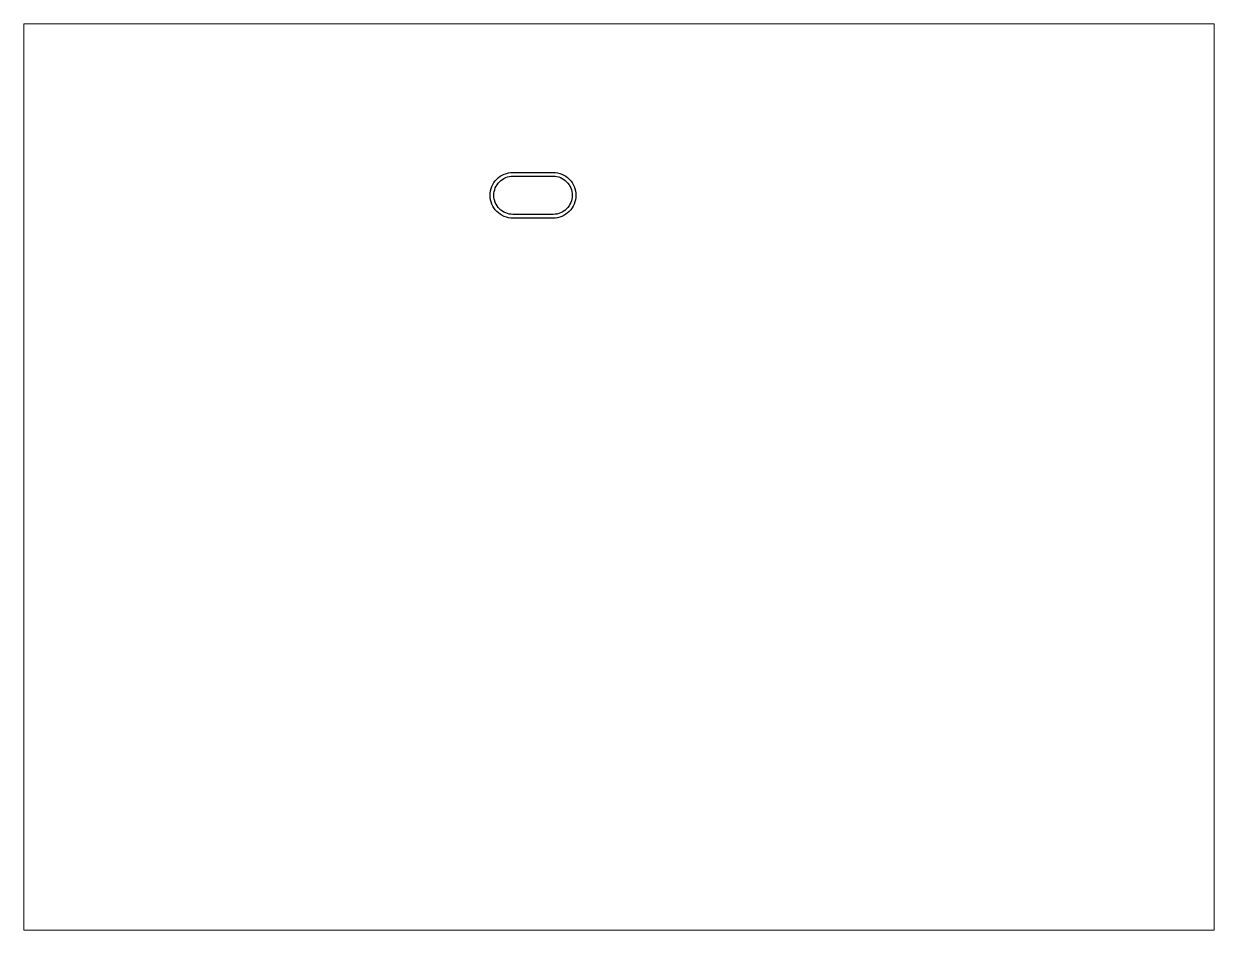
# Paper-space layout 'Layout1' of a CAD drawing. Extents: x 27 to 240, y 20 to 183.
# The model-space entities are those that its viewports show. They can reach past a viewport. Long polylines and large blocks are cut down to what shows.
import ezdxf

# ---------------------------------------------------------------- set-up
doc = ezdxf.new("R2010")
doc.units = 0
doc.header["$LTSCALE"] = 15
doc.layers.get('0').update_dxf_attribs({"linetype": 'CONTINUOUS'})

msp = doc.modelspace()

# ---------------------------------------------------------------- linework, layer by layer
at = {"ltscale": 0.05}
for points in [[(156.16, 214.24, -0.414214), (148.76, 221.64), (148.76, 221.64, -0.414214), (156.16, 229.04), (169.16, 229.04, -0.414214), (176.56, 221.64), (176.56, 221.64, -0.414214), (169.16, 214.24)], [(156.16, 215.44, -0.414214), (149.96, 221.64, -0.414214), (156.16, 227.84), (169.16, 227.84, -0.414214), (175.36, 221.64, -0.414214), (169.16, 215.44)]]:
    msp.add_lwpolyline(points, format="xyb", close=True, dxfattribs=at)

psp = doc.layouts.get("Layout1")

# ---------------------------------------------------------------- viewports
at = {"layer": '0', "color": 0, "linetype": 'BYBLOCK', "ltscale": 0.05}
psp.add_viewport(center=(133.35, 101.6), size=(213.36, 162.56), view_center_point=(190.51, 130.3), view_height=293.8955, dxfattribs=at)

doc.saveas('drawing.dxf')
